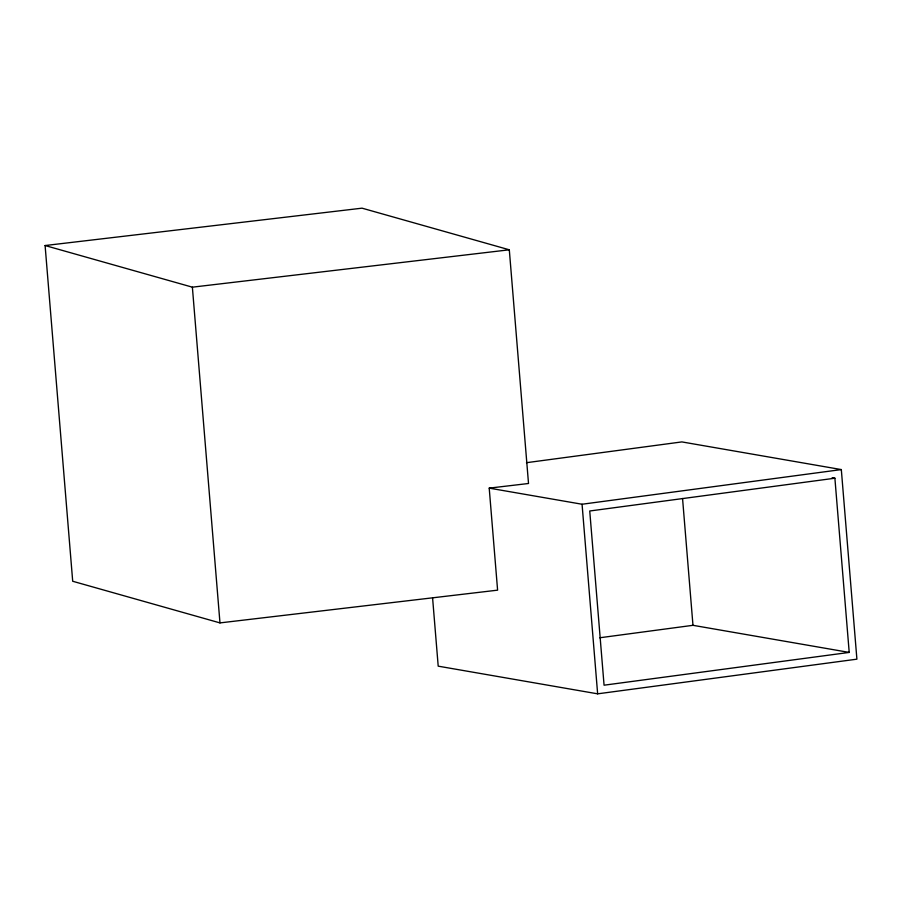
<?xml version="1.0" encoding="UTF-8"?>
<svg xmlns="http://www.w3.org/2000/svg" width="902" height="902" viewBox="0 0 902 902"><rect width="100%" height="100%" fill="white"/><g stroke="black" fill="none" stroke-linecap="round" stroke-linejoin="round"><path stroke-width="1.35" d="M526.464 462.692L681.867 441.912L841.318 469.581L856.9 659.17L597.643 693.83L438.203 666.161L432.599 598.06M489.211 488.129L528.516 483.495L509.303 249.798L362.04 208.17L45.1 245.536L72.701 581.26L219.975 622.899L497.6 590.156L489.211 488.129L582.061 504.241L841.318 469.581M834.891 478.218L589.739 510.994L604.069 685.193L849.21 652.417L834.891 478.218L832.129 477.733M599.65 637.782L692.973 625.312L849.21 652.417M45.1 245.536L192.374 287.174L509.303 249.798M682.555 498.49L692.973 625.312M582.061 504.241L597.643 693.83M192.374 287.174L219.975 622.899"/></g></svg>
